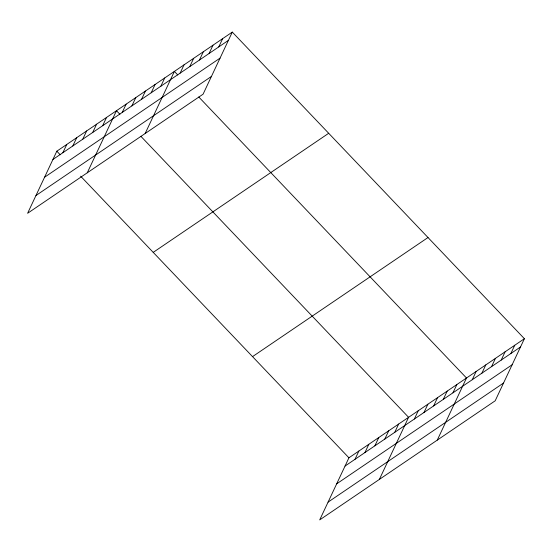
<?xml version="1.0" encoding="UTF-8"?>
<svg xmlns="http://www.w3.org/2000/svg" width="552" height="552" viewBox="0 0 552 552"><rect width="100%" height="100%" fill="white"/><g stroke="black" fill="none" stroke-linecap="round" stroke-linejoin="round"><path stroke-width="0.83" d="M232.295 32.099L56.821 151.193L27.6 213.293L203.074 94.199L232.295 32.099L524.4 338.707L495.178 400.807L319.705 519.901L348.926 457.801L524.4 338.707M62.873 152.718L66.764 144.445M72.816 145.963L76.707 137.696M82.759 139.214L86.65 130.948M92.701 132.466L96.593 124.2M102.651 125.718L106.536 117.452M87.257 172.804L116.486 110.704L119.887 114.271M122.24 112.422L126.132 104.155M131.893 105.874L135.785 97.6M141.547 99.319L145.438 91.052M151.193 92.77L155.084 84.504M160.846 86.222L164.737 77.949M145.169 133.501L174.391 71.401L177.792 74.975M180.145 73.119L184.037 64.853M189.798 66.571L193.69 58.298M199.451 60.023L203.343 51.75M209.098 53.468L212.989 45.202M218.751 46.92L222.642 38.654M354.984 459.319L358.869 451.053M364.927 452.571L368.819 444.298M374.87 445.823L378.762 437.55M384.813 439.075L388.705 430.801M394.756 432.326L398.647 424.053M379.369 479.405L408.59 417.305L140.863 136.296M414.352 419.023L418.237 410.757M423.998 412.475L427.89 404.209M433.651 405.927L437.543 397.654M443.304 399.372L447.196 391.106M452.95 392.824L456.842 384.558M437.274 440.11L466.495 378.003L198.768 96.993M472.257 379.728L476.148 371.455M481.903 373.173L485.794 364.906M491.556 366.625L495.448 358.358M501.209 360.077L505.101 351.803M510.855 353.522L514.747 345.255M52.93 159.466L228.404 40.372M44.574 177.227L220.041 58.132M35.956 195.532L211.43 76.438M153.214 252.374L328.688 133.28M252.533 356.62L428.007 237.526M345.034 466.067L520.508 346.973M336.679 483.835L512.152 364.741M328.067 502.134L503.534 383.04M56.821 151.193L60.223 154.767M80.64 176.191L348.926 457.801"/></g></svg>
